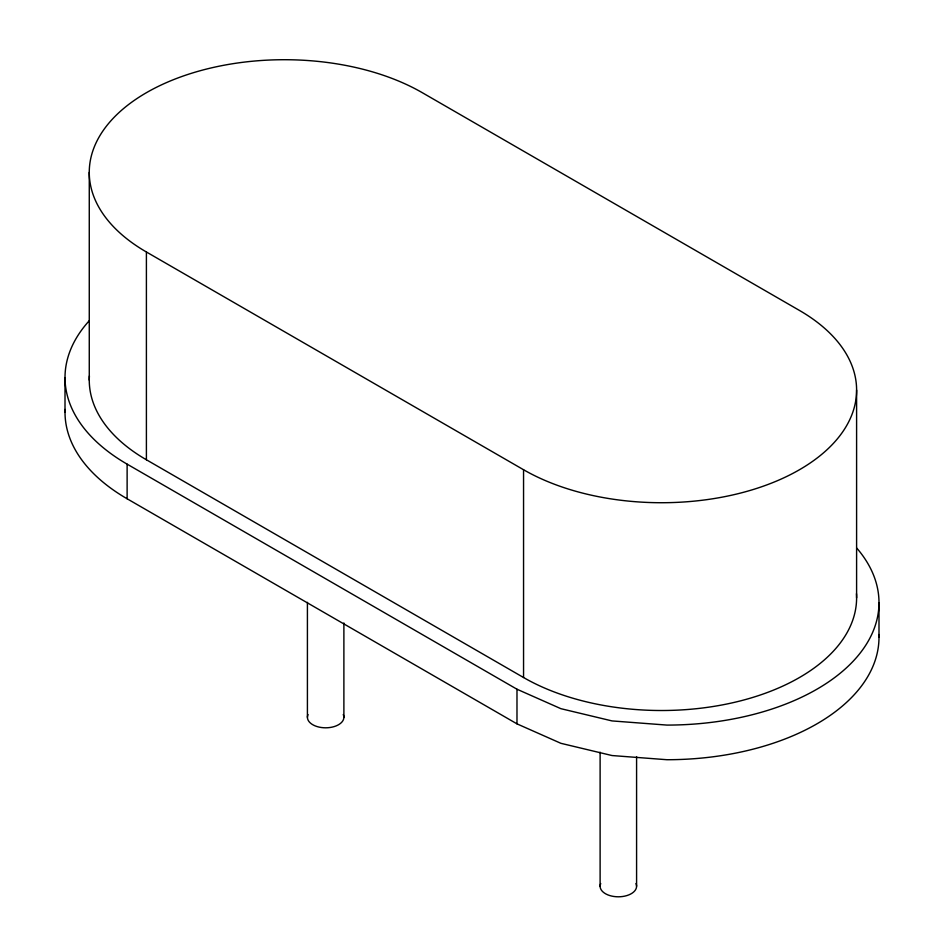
<?xml version="1.0" encoding="UTF-8"?>
<svg xmlns="http://www.w3.org/2000/svg" width="944" height="944" viewBox="0 0 944 944"><rect width="100%" height="100%" fill="white"/><g stroke="black" fill="none" stroke-linecap="round" stroke-linejoin="round"><path stroke-width="1.42" d="M89.173 320.818A212.058 122.425 0 0 0 127.121 464.141L516.982 689.226L560.901 708.684L612.042 720.921L666.936 725.086A212.058 122.425 0 0 0 856.845 548.193M65.065 409.436A212.058 122.425 0 0 0 127.121 498.774L516.982 723.859L560.901 743.317L612.042 755.542L666.936 759.719A212.058 122.425 0 0 0 878.935 634.521M146.403 251.989L523.554 469.734A195.089 112.631 0 0 0 799.462 469.734A195.089 112.631 0 0 0 799.462 310.446L422.31 92.701A195.089 112.631 0 0 0 146.403 92.701A195.089 112.631 0 0 0 146.403 251.989L146.403 459.775L523.554 677.521A195.089 112.631 0 0 0 739.506 701.121A195.089 112.631 0 0 0 856.468 593.693M878.994 602.661L878.994 637.283M856.597 390.096L856.597 597.871M636.586 756.592L636.586 886.274M600.113 752.179L600.113 886.274M523.554 469.734L523.554 677.521M516.982 689.226L516.982 723.859M343.887 622.969L343.887 717.287M307.414 602.343L307.414 717.287M127.121 464.141L127.121 498.774M89.267 172.351L89.267 380.125M65.006 377.576L65.006 412.198M635.961 883.549A18.243 10.526 0 0 1 618.344 896.8A18.243 10.526 0 0 1 600.738 883.549M343.262 714.561A18.243 10.526 0 0 1 325.656 727.812A18.243 10.526 0 0 1 308.039 714.561M146.403 459.775A195.089 112.631 0 0 1 89.397 375.948"/></g></svg>
